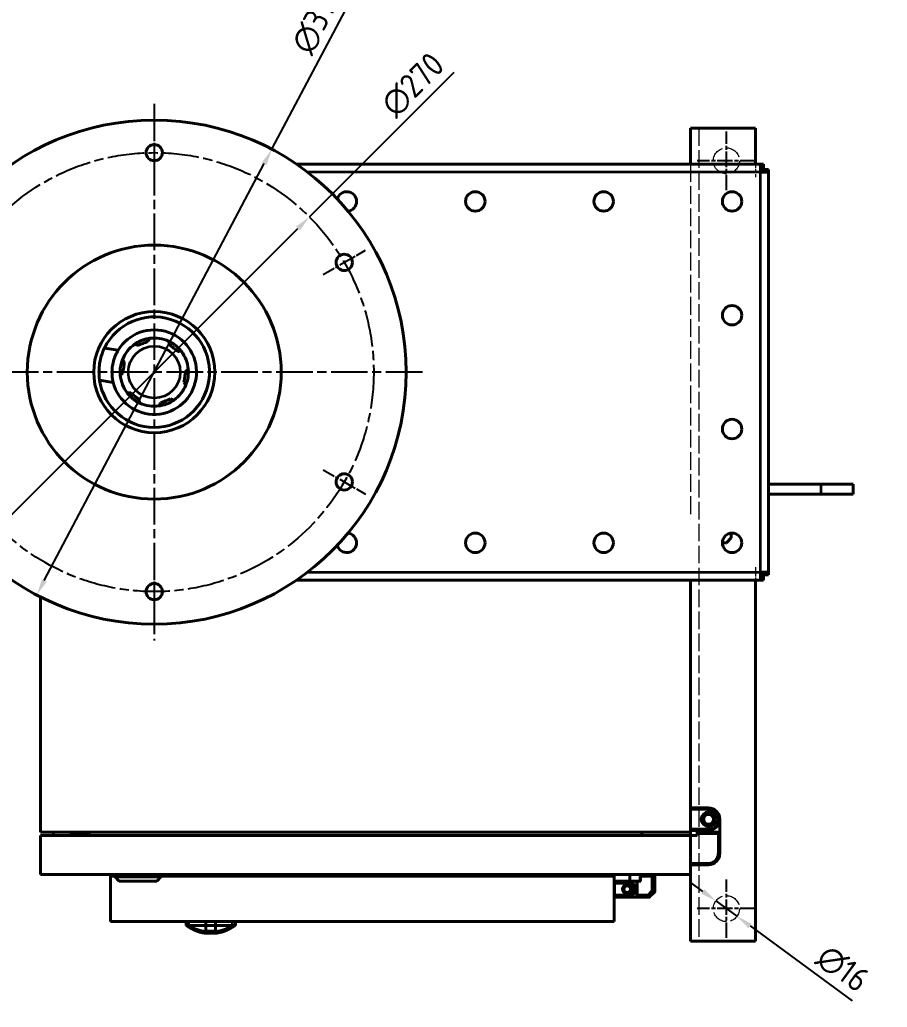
# Model space of a CAD drawing. Header units: millimetres. Extents: x 0 to 4205, y 0 to 2970.
# Drawn here: x 1641 to 2175, y 1956 to 2563 of the extents above; entities that cross this region are included whole.
import ezdxf

# ---------------------------------------------------------------- set-up
doc = ezdxf.new("R2010")
doc.units = ezdxf.units.MM
doc.header["$LTSCALE"] = 5
doc.linetypes.add('CHAIN', pattern=[0.3543, 0.2362, -0.0295, 0.0591, -0.0295])
doc.linetypes.add('DASHED', pattern=[0.2067, 0.1654, -0.0413])
for name, color, linetype, lineweight in [('가려진 것(ISO)', 2, 'DASHED', 18), ('가시적인 것(ISO)', 3, 'Continuous', 40), ('가시적인 좁은 것(ISO)', 3, 'Continuous', 35), ('중심 표식(ISO)', 1, 'Continuous', 25), ('중심선(ISO)', 1, 'Continuous', 25), ('치수(ISO)', 2, 'Continuous', 25)]:
    doc.layers.add(name, color=color, linetype=linetype, lineweight=lineweight)
doc.styles.add('치수 텍스트_PSTEK_POSCO', font='isocp.shx')
doc.dimstyles.new('치수_PSTEK_POSCO', dxfattribs={"dimscale": 5, "dimtxt": 3, "dimasz": 2, "dimexe": 2, "dimexo": 2.5, "dimgap": 1, "dimtad": 1, "dimrnd": 1e-08, "dimdsep": 46, "dimtxsty": '치수 텍스트_PSTEK_POSCO', "dimcen": 0.09, "dimdle": 10, "dimclrd": 7, "dimclre": 7, "dimclrt": 2, "dimadec": 1, "dimazin": 2, "dimtfac": 1, "dimtmove": 0, "dimatfit": 3, "dimfxl": 0, "dimtolj": 1, "dimlwd": -1, "dimlwe": -1, "dimarcsym": 0})

# ---------------------------------------------------------------- blocks, each defined once
blk = doc.blocks.new('*D39')
at = {"layer": 'Defpoints', "color": 0, "transparency": 16777216}
for p in [(1819.66, 2442.1), (1628.74, 2251.18)]:
    blk.add_point(p, dxfattribs=at)
at = {"layer": '치수(ISO)', "color": 7, "transparency": 16777216}
for p, q in [((1819.66, 2442.1), (1908.66, 2531.1)), ((1635.82, 2258.26), (1812.59, 2435.03))]:
    blk.add_line(p, q, dxfattribs=at)
for points in [[(1811.41, 2436.21), (1813.77, 2433.85), (1819.66, 2442.1)], [(1634.64, 2259.43), (1636.99, 2257.08), (1628.74, 2251.18)]]:
    blk.add_solid(points, dxfattribs=at)
at = {"layer": '치수(ISO)', "color": 2, "transparency": 16777216, "insert": (1867.63, 2507.75), "char_height": 15, "attachment_point": 4, "rotation": 45, "style": '치수 텍스트_PSTEK_POSCO'}
blk.add_mtext('\\A1;∅270', dxfattribs=at)
blk = doc.blocks.new('*D40')
at = {"layer": 'Defpoints', "color": 0, "transparency": 16777216}
for p in [(1796.53, 2483.74), (1651.88, 2209.55)]:
    blk.add_point(p, dxfattribs=at)
at = {"layer": '치수(ISO)', "color": 7, "transparency": 16777216}
for p, q in [((1796.53, 2483.74), (1845.28, 2576.14)), ((1656.54, 2218.4), (1791.86, 2474.89))]:
    blk.add_line(p, q, dxfattribs=at)
for points in [[(1790.39, 2475.67), (1793.34, 2474.11), (1796.53, 2483.74)], [(1655.07, 2219.17), (1658.02, 2217.62), (1651.88, 2209.55)]]:
    blk.add_solid(points, dxfattribs=at)
at = {"layer": '치수(ISO)', "color": 2, "transparency": 16777216, "insert": (1814.39, 2544.38), "char_height": 15, "attachment_point": 4, "rotation": 62.18528, "style": '치수 텍스트_PSTEK_POSCO'}
blk.add_mtext('\\A1;∅310', dxfattribs=at)
blk = doc.blocks.new('*D41')
at = {"layer": 'Defpoints', "color": 0, "transparency": 16777216}
for p in [(2069.75, 2021.37), (2082.66, 2011.92)]:
    blk.add_point(p, dxfattribs=at)
at = {"layer": '치수(ISO)', "color": 7, "transparency": 16777216}
for p, q in [((2061.68, 2027.28), (2053.61, 2033.19)), ((2069.75, 2021.37), (2082.66, 2011.92)), ((2090.73, 2006.01), (2153.55, 1960.01))]:
    blk.add_line(p, q, dxfattribs=at)
for points in [[(2062.66, 2028.62), (2060.7, 2025.93), (2069.75, 2021.37)], [(2091.71, 2007.36), (2089.74, 2004.67), (2082.66, 2011.92)]]:
    blk.add_solid(points, dxfattribs=at)
at = {"layer": '치수(ISO)', "color": 2, "transparency": 16777216, "insert": (2134.51, 1989.44), "char_height": 15, "attachment_point": 4, "rotation": 323.79001, "style": '치수 텍스트_PSTEK_POSCO'}
blk.add_mtext('\\A1;∅16', dxfattribs=at)

msp = doc.modelspace()

# ---------------------------------------------------------------- linework, layer by layer
at = {"layer": '가려진 것(ISO)', "ltscale": 13.075485}
msp.add_line((2059.2036, 2496.6441), (2059.2036, 1996.6441), dxfattribs=at)
at = {"layer": '가려진 것(ISO)', "ltscale": 13.183357}
msp.add_line((2054.2036, 2474.6441), (2054.2036, 2256.6441), dxfattribs=at)
at = {"layer": '가려진 것(ISO)', "ltscale": 3.047415}
for p, q in [((2094.2036, 2474.6441), (2094.2036, 2466.6441)), ((2094.2036, 2226.6441), (2094.2036, 2218.6441))]:
    msp.add_line(p, q, dxfattribs=at)
at = {"layer": '가려진 것(ISO)', "ltscale": 12.182277}
for centre in [(2076.2036, 2476.6441), (2076.2036, 2016.6441)]:
    msp.add_circle(centre, 8, dxfattribs=at)
at = {"layer": '가시적인 것(ISO)'}
for p, q in [((2054.2036, 2496.6441), (2094.2036, 2496.6441)), ((2054.2036, 2496.6441), (2054.2036, 2474.6441)), ((2094.2036, 2496.6441), (2094.2036, 2474.6441)), ((1811.6164, 2474.6441), (2097.2036, 2474.6441)), ((2097.2036, 2474.6441), (2098.9329, 2474.6441)), ((2098.9329, 2471.4441), (2098.9329, 2474.6441)), ((2097.2036, 2471.4441), (2098.9329, 2471.4441)), ((2099.0036, 2471.3734), (2099.0036, 2469.6441)), ((2099.0036, 2471.3734), (2102.2036, 2471.3734)), ((2102.2036, 2471.3734), (2102.2036, 2469.6441)), ((2102.2036, 2469.6441), (2102.2036, 2223.6441)), ((1693.585, 2361.4258), (1701.9841, 2360.1458)), ((1698.971, 2340.3741), (1690.5718, 2341.6541)), ((2102.2036, 2277.6441), (2134.2036, 2277.6441)), ((2134.2036, 2277.6441), (2154.2036, 2277.6441)), ((2154.2036, 2271.6441), (2154.2036, 2277.6441)), ((2102.2036, 2271.6441), (2134.2036, 2271.6441)), ((2154.2036, 2271.6441), (2134.2036, 2271.6441)), ((2079.2036, 2247.6233), (2079.2036, 2244.6441)), ((2076.2036, 2241.6441), (2073.7036, 2241.6441)), ((2079.2036, 2244.6441), (2076.2036, 2241.6441)), ((2099.0036, 2223.6441), (2099.0036, 2221.9148)), ((2102.2036, 2223.6441), (2102.2036, 2221.9148)), ((2097.2036, 2218.6441), (1811.6164, 2218.6441)), ((2054.2036, 2218.6441), (2054.2036, 2063.6441)), ((2094.2036, 2218.6441), (2094.2036, 1996.6441)), ((2098.9329, 2221.8441), (2097.2036, 2221.8441)), ((2098.9329, 2218.6441), (2097.2036, 2218.6441)), ((2098.9329, 2221.8441), (2098.9329, 2218.6441)), ((2099.0036, 2221.9148), (2102.2036, 2221.9148)), ((1654.2036, 2208.351), (1654.2036, 2063.6441)), ((2054.2036, 2078.6441), (2065.2036, 2078.6441)), ((2072.2036, 2071.6441), (2072.2036, 2063.6441)), ((2054.2036, 2063.6441), (1654.2036, 2063.6441)), ((1654.2036, 2061.6441), (1654.2036, 2037.6441)), ((2054.2036, 2061.6441), (1654.2036, 2061.6441)), ((1662.3363, 2063.6441), (1662.0745, 2061.6441)), ((1662.2023, 2062.6207), (1662.2022, 2062.922)), ((1675.5555, 2063.064), (1671.0055, 2063.6441)), ((1675.3696, 2061.6441), (1675.3945, 2061.8341)), ((1675.3945, 2061.8341), (1675.5555, 2063.064)), ((1684.2036, 2062.9314), (1678.2022, 2062.9288)), ((1678.2028, 2061.6556), (1678.2022, 2062.9288)), ((1678.2028, 2061.6441), (1678.2028, 2061.6556)), ((1684.2036, 2063.6441), (1684.2036, 2061.6441)), ((2024.2036, 2063.6441), (2024.2036, 2061.6441)), ((2065.2036, 2064.6441), (2054.2036, 2064.6441)), ((2054.2036, 2063.6441), (2054.2036, 2061.6441)), ((2054.2036, 2037.6441), (2054.2036, 2061.6441)), ((2058.2036, 2061.6441), (2054.2036, 2061.6441)), ((2058.2036, 2063.6441), (2058.2036, 2064.6441)), ((2058.2036, 2062.6441), (2058.2036, 2063.6441)), ((2072.2036, 2063.6441), (2058.2036, 2063.6441)), ((2058.2036, 2062.6441), (2058.2036, 2061.6441)), ((2071.2036, 2062.6441), (2072.2036, 2063.6441)), ((2072.2036, 2063.6441), (2072.2036, 2050.6441)), ((2065.2036, 2043.6441), (2054.2036, 2043.6441)), ((1654.2036, 2037.6441), (2054.2036, 2037.6441)), ((1697.2036, 2036.6441), (1697.2036, 2008.6441)), ((1700.2036, 2036.6441), (1697.2036, 2036.6441)), ((1700.2036, 2037.6441), (1700.2036, 2036.1441)), ((1700.2036, 2036.1441), (1728.2036, 2036.1441)), ((1702.7036, 2033.6441), (1700.2036, 2036.1441)), ((1725.7036, 2033.6441), (1728.2036, 2036.1441)), ((1728.2036, 2037.6441), (1728.2036, 2036.1441)), ((2007.2036, 2036.6441), (1728.2036, 2036.6441)), ((1980.2036, 2037.6441), (1980.2036, 2036.6441)), ((2001.7036, 2037.6441), (2001.7036, 2036.6441)), ((2007.2036, 2036.6441), (2007.2036, 2008.6441)), ((2016.7036, 2037.6441), (2016.7036, 2033.6441)), ((2023.2036, 2036.4441), (2023.2036, 2033.8441)), ((2030.6208, 2036.6441), (2023.4036, 2036.6441)), ((2032.0036, 2036.6441), (2030.6208, 2036.6441)), ((2032.2036, 2036.4441), (2032.2036, 2027.227)), ((2054.2036, 2037.6441), (2054.2036, 1996.6441)), ((1725.7036, 2033.6441), (1702.7036, 2033.6441)), ((2007.4036, 2033.6441), (2015.2036, 2033.6441)), ((2021.0036, 2033.6441), (2015.2036, 2033.6441)), ((2016.7036, 2030.8287), (2016.7036, 2030.7678)), ((2021.4036, 2033.6441), (2021.0036, 2033.6441)), ((2021.2036, 2033.4441), (2021.2036, 2025.227)), ((2023.0036, 2033.6441), (2021.4036, 2033.6441)), ((2015.2036, 2023.6441), (2007.4036, 2023.6441)), ((2012.7496, 2027.6441), (2012.8036, 2027.6441)), ((2015.2036, 2023.6441), (2021.0036, 2023.6441)), ((2021.0036, 2023.6441), (2021.4036, 2023.6441)), ((2021.2036, 2023.8441), (2021.2036, 2025.227)), ((2028.6208, 2023.6441), (2021.4036, 2023.6441)), ((2032.145, 2027.0855), (2028.7622, 2023.7027)), ((2007.2036, 2008.6441), (1697.2036, 2008.6441)), ((1743.8161, 2006.375), (1743.8161, 2008.6441)), ((1755.9536, 2006.375), (1755.9536, 2008.6441)), ((1761.9536, 2006.375), (1755.9536, 2006.375)), ((1755.9536, 2002.8034), (1755.9536, 2006.375)), ((1761.9536, 2006.375), (1761.9536, 2008.6441)), ((1761.9536, 2002.8034), (1761.9536, 2006.375)), ((1774.0911, 2006.375), (1774.0911, 2008.6441)), ((1755.9536, 2001.5595), (1755.9536, 2002.8034)), ((1761.9536, 2001.5595), (1761.9536, 2002.8034)), ((2094.2036, 1996.6441), (2054.2036, 1996.6441))]:
    msp.add_line(p, q, dxfattribs=at)
for centre, radius in [((1724.2036, 2346.6441), 155), ((1724.2036, 2481.6441), 5), ((1921.7036, 2451.6441), 6), ((2000.7036, 2451.6441), 6), ((2079.7036, 2451.6441), 6), ((1724.2036, 2346.6441), 78.1), ((1841.117, 2414.1441), 5), ((2079.7036, 2381.6441), 6), ((1724.2036, 2346.6441), 37.25), ((2079.7036, 2311.6441), 6), ((1841.117, 2279.1441), 5), ((1921.7036, 2241.6441), 6), ((2000.7036, 2241.6441), 6), ((2079.7036, 2241.6441), 6), ((1724.2036, 2211.6441), 5), ((2065.2036, 2071.6441), 4.5), ((2065.2036, 2071.6441), 4), ((2065.2036, 2071.6441), 3), ((2015.2036, 2028.6441), 2.65), ((2015.2036, 2028.6441), 2.6), ((2015.2036, 2028.6441), 2.1)]:
    msp.add_circle(centre, radius, dxfattribs=at)
for centre, radius, start, end in [((1842.7036, 2451.6441), 6, 276.9655758, 166.1211858), ((1724.2036, 2346.6441), 34, 188.4395575, 154.2302872), ((1724.2036, 2346.6441), 26, 193.9547873, 148.7150574), ((1724.2036, 2346.6441), 21, 125.1090693, 157.5607753), ((1724.2036, 2346.6441), 21, 65.1090693, 97.5607753), ((1724.2036, 2346.6441), 21, 5.1090693, 37.5607753), ((1724.2036, 2346.6441), 21, 185.1090693, 217.5607753), ((1724.2036, 2346.6441), 21, 305.1090693, 337.5607753), ((1724.2036, 2346.6441), 21, 245.1090693, 277.5607753), ((1842.7036, 2241.6441), 6, 193.8788142, 83.0344242), ((2065.2036, 2071.6441), 7, 270, 90), ((2065.2036, 2050.6441), 7, 270, 0), ((2023.4036, 2036.4441), 0.2, 90, 180), ((2032.0036, 2036.4441), 0.2, 0, 90), ((2007.4036, 2033.4441), 0.2, 90, 180), ((2015.2036, 2028.6441), 5, 270, 90), ((2021.4036, 2033.4441), 0.2, 90, 180), ((2023.0036, 2033.8441), 0.2, 270, 0), ((2007.4036, 2023.8441), 0.2, 180, 270), ((2021.4036, 2023.8441), 0.2, 180, 270), ((2028.6208, 2023.8441), 0.2, 270, 315), ((2032.0036, 2027.227), 0.2, 315, 0), ((1758.9536, 2026.3841), 25.09, 232.8914589, 253.9871624), ((1758.9536, 2026.3841), 25.09, 286.0128375, 307.1085411)]:
    msp.add_arc(centre, radius, start, end, dxfattribs=at)
for points, knots in [([(2097.2036, 2469.6441), (2097.2036, 2471.1496), (2097.2036, 2472.639), (2097.2036, 2473.5709), (2097.2036, 2474.2596), (2097.2036, 2474.4903), (2097.2036, 2474.6441)], [0, 0, 0, 0, 0.57504459, 0.57504459, 0.57504459, 1, 1, 1, 1]), ([(2097.2036, 2469.6441), (2098.7091, 2469.6441), (2100.1985, 2469.6441), (2101.1304, 2469.6441), (2101.4392, 2469.6441), (2101.6888, 2469.6441), (2101.8684, 2469.6441)], [0, 0, 0, 0, 0.575044589, 0.575044589, 0.575044589, 0.76555338, 0.76555338, 0.76555338, 0.76555338]), ([(1712.1258, 2363.8234), (1712.1682, 2363.8538), (1712.2319, 2363.8994), (1712.6659, 2364.1926), (1712.9945, 2364.408), (1713.7639, 2364.8709), (1714.257, 2365.1494), (1715.3628, 2365.7025), (1715.9762, 2365.9756), (1716.5634, 2366.205)], [-1.513023376, -1.513023376, -1.513023376, -1.513023376, -1.323884638, -1.323884638, -1.134745899, -1.134745899, -0.945628794, -0.945628794, -0.756511688, -0.756511688, -0.756511688, -0.756511688]), ([(1714.2347, 2363.1483), (1713.8703, 2363.2721), (1713.5331, 2363.3827), (1712.8864, 2363.5902), (1712.5999, 2363.6788), (1712.2223, 2363.7945), (1712.1644, 2363.8118), (1712.1258, 2363.8234)], [-0.456831981, -0.456831981, -0.456831981, -0.456831981, -0.318683626, -0.318683626, -0.15427722, -0.15427722, 0, 0, 0, 0]), ([(1720.3474, 2365.5358), (1719.3111, 2365.131), (1718.2556, 2364.7188), (1716.3265, 2363.9653), (1715.2711, 2363.5531), (1714.2347, 2363.1483)], [1.699864016, 1.699864016, 1.699864016, 1.699864016, 2.010514071, 2.010514071, 2.321164125, 2.321164125, 2.321164125, 2.321164125]), ([(1716.5634, 2366.205), (1717.1506, 2366.4343), (1717.7868, 2366.6493), (1718.9747, 2366.9921), (1719.526, 2367.1215), (1720.4055, 2367.3027), (1720.793, 2367.367), (1721.3109, 2367.4456), (1721.3887, 2367.4552), (1721.4405, 2367.4615)], [-0.756511688, -0.756511688, -0.756511688, -0.756511688, -0.567394583, -0.567394583, -0.378277478, -0.378277478, -0.189138739, -0.189138739, 0, 0, 0, 0]), ([(1721.4405, 2367.4615), (1721.4199, 2367.4269), (1721.3891, 2367.3749), (1721.1898, 2367.0339), (1721.0392, 2366.7746), (1720.7044, 2366.1837), (1720.5314, 2365.8738), (1720.3474, 2365.5358)], [-0.928418077, -0.928418077, -0.928418077, -0.928418077, -0.772738135, -0.772738135, -0.60683691, -0.60683691, -0.46743248, -0.46743248, -0.46743248, -0.46743248]), ([(1733.0424, 2365.6934), (1733.0899, 2365.6719), (1733.1613, 2365.6396), (1733.6322, 2365.4103), (1733.983, 2365.2335), (1734.7686, 2364.7985), (1735.2564, 2364.5108), (1736.2882, 2363.8297), (1736.8315, 2363.435), (1737.3237, 2363.0412)], [-1.513023376, -1.513023376, -1.513023376, -1.513023376, -1.323884638, -1.323884638, -1.134745899, -1.134745899, -0.945628794, -0.945628794, -0.756511688, -0.756511688, -0.756511688, -0.756511688]), ([(1733.5121, 2363.5296), (1733.4353, 2363.9163), (1733.3608, 2364.2715), (1733.2177, 2364.9316), (1733.1528, 2365.2169), (1733.0654, 2365.5962), (1733.0516, 2365.6546), (1733.0424, 2365.6934)], [-0.456815099, -0.456815099, -0.456815099, -0.456815099, -0.315257795, -0.315257795, -0.153640623, -0.153640623, 0, 0, 0, 0]), ([(1738.6362, 2359.4295), (1737.7675, 2360.1247), (1736.8827, 2360.8326), (1735.2657, 2362.1265), (1734.3809, 2362.8344), (1733.5121, 2363.5296)], [1.699864016, 1.699864016, 1.699864016, 1.699864016, 2.010514071, 2.010514071, 2.321164125, 2.321164125, 2.321164125, 2.321164125]), ([(1737.3237, 2363.0412), (1737.8159, 2362.6473), (1738.3202, 2362.2038), (1739.211, 2361.3465), (1739.5987, 2360.9337), (1740.1954, 2360.2627), (1740.4448, 2359.9592), (1740.7719, 2359.55), (1740.819, 2359.4875), (1740.8505, 2359.4458)], [-0.756511688, -0.756511688, -0.756511688, -0.756511688, -0.567394583, -0.567394583, -0.378277478, -0.378277478, -0.189138739, -0.189138739, 0, 0, 0, 0]), ([(1690.5718, 2341.6541), (1690.5549, 2341.7595), (1690.5296, 2341.9176), (1690.3983, 2342.9721), (1690.3139, 2343.7621), (1690.2087, 2345.5659), (1690.1811, 2346.7025), (1690.2756, 2349.1783), (1690.4013, 2350.5174), (1690.7821, 2353.0156), (1691.0609, 2354.3314), (1691.7082, 2356.7229), (1692.0731, 2357.7997), (1692.7109, 2359.4902), (1693.0267, 2360.2192), (1693.4662, 2361.1868), (1693.5374, 2361.3302), (1693.585, 2361.4258)], [0, 0, 0, 0, 0.37916994, 0.37916994, 0.75833987, 0.75833987, 1.13740582, 1.13740582, 1.51647176, 1.51647176, 1.89553771, 1.89553771, 2.27460365, 2.27460365, 2.65377359, 2.65377359, 3.03294353, 3.03294353, 3.03294353, 3.03294353]), ([(1701.9841, 2360.1458), (1701.9246, 2360.051), (1701.8352, 2359.9089), (1701.2963, 2358.9549), (1700.9134, 2358.2373), (1700.156, 2356.5713), (1699.7294, 2355.5075), (1698.9951, 2353.1308), (1698.6916, 2351.8161), (1698.3091, 2349.3063), (1698.2072, 2347.961), (1698.2002, 2345.4734), (1698.2906, 2344.3309), (1698.5173, 2342.5148), (1698.6691, 2341.7157), (1698.8994, 2340.6445), (1698.9423, 2340.4823), (1698.971, 2340.3741)], [-3.04786349, -3.04786349, -3.04786349, -3.04786349, -2.66671783, -2.66671783, -2.28557217, -2.28557217, -1.90475196, -1.90475196, -1.52393174, -1.52393174, -1.14311153, -1.14311153, -0.76229131, -0.76229131, -0.38114566, -0.38114566, 0, 0, 0, 0]), ([(1740.8505, 2359.4458), (1740.8105, 2359.4462), (1740.7506, 2359.4469), (1740.3613, 2359.449), (1740.0687, 2359.4498), (1739.3933, 2359.4446), (1739.0304, 2359.4394), (1738.6362, 2359.4295)], [-0.928352843, -0.928352843, -0.928352843, -0.928352843, -0.77331511, -0.77331511, -0.610228294, -0.610228294, -0.467383758, -0.467383758, -0.467383758, -0.467383758]), ([(1703.4433, 2349.8079), (1703.5383, 2350.4311), (1703.6702, 2351.0896), (1703.9673, 2352.2897), (1704.1309, 2352.8319), (1704.4137, 2353.6841), (1704.5518, 2354.0519), (1704.7427, 2354.5397), (1704.7732, 2354.6118), (1704.7936, 2354.6599)], [-0.756511688, -0.756511688, -0.756511688, -0.756511688, -0.567394583, -0.567394583, -0.378277478, -0.378277478, -0.189138739, -0.189138739, 0, 0, 0, 0]), ([(1704.7936, 2354.6599), (1704.8065, 2354.637), (1704.8258, 2354.6027), (1704.9516, 2354.3814), (1705.0443, 2354.2189), (1705.3565, 2353.68), (1705.6143, 2353.242), (1705.9148, 2352.7504)], [-0.458858172, -0.458858172, -0.458858172, -0.458858172, -0.333740928, -0.333740928, -0.20761102, -0.20761102, 0, 0, 0, 0]), ([(1705.9148, 2352.7504), (1705.7472, 2351.6505), (1705.5765, 2350.5303), (1705.2645, 2348.4829), (1705.0938, 2347.3628), (1704.9261, 2346.2628)], [1.699864016, 1.699864016, 1.699864016, 1.699864016, 2.010514071, 2.010514071, 2.321164125, 2.321164125, 2.321164125, 2.321164125]), ([(1703.287, 2344.774), (1703.2819, 2344.826), (1703.2742, 2344.9039), (1703.2373, 2345.4265), (1703.215, 2345.8187), (1703.1989, 2346.7165), (1703.2042, 2347.2828), (1703.2782, 2348.5169), (1703.3483, 2349.1848), (1703.4433, 2349.8079)], [-1.513023376, -1.513023376, -1.513023376, -1.513023376, -1.323884638, -1.323884638, -1.134745899, -1.134745899, -0.945628794, -0.945628794, -0.756511688, -0.756511688, -0.756511688, -0.756511688]), ([(1704.9261, 2346.2628), (1704.6061, 2345.9823), (1704.3163, 2345.7222), (1703.8316, 2345.2812), (1703.6376, 2345.1014), (1703.3609, 2344.8437), (1703.3166, 2344.8019), (1703.287, 2344.774)], [-0.456740831, -0.456740831, -0.456740831, -0.456740831, -0.303951837, -0.303951837, -0.154912539, -0.154912539, 0, 0, 0, 0]), ([(1742.4924, 2340.5378), (1742.66, 2341.6377), (1742.8307, 2342.7579), (1743.1428, 2344.8053), (1743.3135, 2345.9255), (1743.4811, 2347.0254)], [1.699864016, 1.699864016, 1.699864016, 1.699864016, 2.010514071, 2.010514071, 2.321164125, 2.321164125, 2.321164125, 2.321164125]), ([(1743.4811, 2347.0254), (1743.7686, 2347.2774), (1744.0316, 2347.5128), (1744.5354, 2347.9697), (1744.7567, 2348.1747), (1745.0468, 2348.4449), (1745.0908, 2348.4865), (1745.1202, 2348.5142)], [-0.456836378, -0.456836378, -0.456836378, -0.456836378, -0.319561365, -0.319561365, -0.15443039, -0.15443039, 0, 0, 0, 0]), ([(1745.1202, 2348.5142), (1745.1253, 2348.4622), (1745.133, 2348.3843), (1745.1699, 2347.8618), (1745.1922, 2347.4696), (1745.2083, 2346.5718), (1745.203, 2346.0055), (1745.1291, 2344.7713), (1745.0589, 2344.1035), (1744.9639, 2343.4803)], [-1.513023376, -1.513023376, -1.513023376, -1.513023376, -1.323884638, -1.323884638, -1.134745899, -1.134745899, -0.945628794, -0.945628794, -0.756511688, -0.756511688, -0.756511688, -0.756511688]), ([(1743.6136, 2338.6284), (1743.5938, 2338.6635), (1743.5641, 2338.7163), (1743.3678, 2339.0607), (1743.2175, 2339.3224), (1742.8727, 2339.9086), (1742.6918, 2340.2116), (1742.4924, 2340.5378)], [-0.928445982, -0.928445982, -0.928445982, -0.928445982, -0.772610682, -0.772610682, -0.605977451, -0.605977451, -0.467453596, -0.467453596, -0.467453596, -0.467453596]), ([(1744.9639, 2343.4803), (1744.8689, 2342.8571), (1744.737, 2342.1987), (1744.44, 2340.9985), (1744.2763, 2340.4564), (1743.9935, 2339.6041), (1743.8554, 2339.2364), (1743.6646, 2338.7485), (1743.634, 2338.6764), (1743.6136, 2338.6284)], [-0.756511688, -0.756511688, -0.756511688, -0.756511688, -0.567394583, -0.567394583, -0.378277478, -0.378277478, -0.189138739, -0.189138739, 0, 0, 0, 0]), ([(1707.5568, 2333.8425), (1707.5967, 2333.842), (1707.6567, 2333.8413), (1708.0459, 2333.8392), (1708.3385, 2333.8385), (1709.0139, 2333.8437), (1709.3768, 2333.8488), (1709.771, 2333.8587)], [-0.928352843, -0.928352843, -0.928352843, -0.928352843, -0.77331511, -0.77331511, -0.610228294, -0.610228294, -0.467383758, -0.467383758, -0.467383758, -0.467383758]), ([(1711.0835, 2330.2471), (1710.5913, 2330.6409), (1710.0871, 2331.0844), (1709.1962, 2331.9417), (1708.8085, 2332.3545), (1708.2119, 2333.0256), (1707.9624, 2333.329), (1707.6354, 2333.7382), (1707.5882, 2333.8008), (1707.5568, 2333.8425)], [-0.756511688, -0.756511688, -0.756511688, -0.756511688, -0.567394583, -0.567394583, -0.378277478, -0.378277478, -0.189138739, -0.189138739, 0, 0, 0, 0]), ([(1709.771, 2333.8587), (1710.6398, 2333.1636), (1711.5245, 2332.4557), (1713.1416, 2331.1618), (1714.0263, 2330.4538), (1714.8951, 2329.7587)], [1.699864016, 1.699864016, 1.699864016, 1.699864016, 2.010514071, 2.010514071, 2.321164125, 2.321164125, 2.321164125, 2.321164125]), ([(1715.3649, 2327.5948), (1715.3173, 2327.6163), (1715.2459, 2327.6486), (1714.775, 2327.8779), (1714.4242, 2328.0548), (1713.6386, 2328.4897), (1713.1508, 2328.7774), (1712.119, 2329.4585), (1711.5757, 2329.8532), (1711.0835, 2330.2471)], [-1.513023376, -1.513023376, -1.513023376, -1.513023376, -1.323884638, -1.323884638, -1.134745899, -1.134745899, -0.945628794, -0.945628794, -0.756511688, -0.756511688, -0.756511688, -0.756511688]), ([(1714.8951, 2329.7587), (1714.9719, 2329.3719), (1715.0465, 2329.0167), (1715.1895, 2328.3566), (1715.2544, 2328.0713), (1715.3418, 2327.692), (1715.3557, 2327.6337), (1715.3649, 2327.5948)], [-0.456815099, -0.456815099, -0.456815099, -0.456815099, -0.315257795, -0.315257795, -0.153640623, -0.153640623, 0, 0, 0, 0]), ([(1726.9667, 2325.8267), (1726.9873, 2325.8614), (1727.0181, 2325.9133), (1727.2174, 2326.2543), (1727.368, 2326.5136), (1727.7028, 2327.1045), (1727.8758, 2327.4144), (1728.0598, 2327.7524)], [-0.928418077, -0.928418077, -0.928418077, -0.928418077, -0.772738134, -0.772738134, -0.60683691, -0.60683691, -0.46743248, -0.46743248, -0.46743248, -0.46743248]), ([(1731.8438, 2327.0833), (1731.2566, 2326.8539), (1730.6205, 2326.639), (1729.4326, 2326.2961), (1728.8812, 2326.1668), (1728.0018, 2325.9856), (1727.6142, 2325.9213), (1727.0963, 2325.8427), (1727.0186, 2325.8331), (1726.9667, 2325.8267)], [-0.756511688, -0.756511688, -0.756511688, -0.756511688, -0.567394583, -0.567394583, -0.378277478, -0.378277478, -0.189138739, -0.189138739, 0, 0, 0, 0]), ([(1728.0598, 2327.7524), (1729.0962, 2328.1572), (1730.1516, 2328.5695), (1732.0807, 2329.3229), (1733.1362, 2329.7352), (1734.1726, 2330.14)], [1.699864016, 1.699864016, 1.699864016, 1.699864016, 2.010514071, 2.010514071, 2.321164125, 2.321164125, 2.321164125, 2.321164125]), ([(1736.2814, 2329.4649), (1736.239, 2329.4345), (1736.1754, 2329.3888), (1735.7413, 2329.0956), (1735.4128, 2328.8802), (1734.6433, 2328.4174), (1734.1502, 2328.1388), (1733.0444, 2327.5857), (1732.431, 2327.3126), (1731.8438, 2327.0833)], [-1.513023376, -1.513023376, -1.513023376, -1.513023376, -1.323884638, -1.323884638, -1.134745899, -1.134745899, -0.945628794, -0.945628794, -0.756511688, -0.756511688, -0.756511688, -0.756511688]), ([(1734.1726, 2330.14), (1734.5369, 2330.0162), (1734.8742, 2329.9056), (1735.5208, 2329.698), (1735.8073, 2329.6094), (1736.1849, 2329.4938), (1736.2428, 2329.4764), (1736.2814, 2329.4649)], [-0.456831981, -0.456831981, -0.456831981, -0.456831981, -0.318683626, -0.318683626, -0.15427722, -0.15427722, 0, 0, 0, 0]), ([(2097.2036, 2223.6441), (2097.2036, 2222.1387), (2097.2036, 2220.6493), (2097.2036, 2219.7173), (2097.2036, 2219.4086), (2097.2036, 2219.1589), (2097.2036, 2218.9794)], [0, 0, 0, 0, 0.575044589, 0.575044589, 0.575044589, 0.76555338, 0.76555338, 0.76555338, 0.76555338]), ([(2097.2036, 2223.6441), (2098.7091, 2223.6441), (2100.1985, 2223.6441), (2101.1304, 2223.6441), (2101.4392, 2223.6441), (2101.6888, 2223.6441), (2101.8684, 2223.6441)], [0, 0, 0, 0, 0.575044589, 0.575044589, 0.575044589, 0.76555338, 0.76555338, 0.76555338, 0.76555338]), ([(2012.5691, 2028.9298), (2012.5611, 2028.8563), (2012.5561, 2028.7812), (2012.5512, 2028.573), (2012.5584, 2028.4377), (2012.575, 2028.3085)], [0, 0, 0, 0, 0.0225601295, 0.0225601295, 0.062516854, 0.062516854, 0.062516854, 0.062516854]), ([(2013.1762, 2030.3506), (2013.1586, 2030.3297), (2013.121, 2030.2848), (2013.0249, 2030.1548), (2012.9657, 2030.0684), (2012.836, 2029.8427), (2012.7635, 2029.6932), (2012.7036, 2029.523)], [0, 0, 0, 0, 0.05351917, 0.05351917, 0.107427384, 0.107427384, 0.170590402, 0.170590402, 0.170590402, 0.170590402]), ([(2013.1418, 2026.9794), (2013.1585, 2026.9586), (2013.1713, 2026.9434), (2013.1827, 2026.93), (2013.1852, 2026.927), (2013.1871, 2026.9247), (2013.1875, 2026.9243), (2013.1877, 2026.9241), (2013.1877, 2026.924), (2013.1877, 2026.924)], [0, 0, 0, 0, 0.0269944178, 0.0269944178, 0.0397526939, 0.0397526939, 0.0445337675, 0.0445337675, 0.0457729442, 0.0457729442, 0.0457729442, 0.0457729442]), ([(1743.8161, 2006.375), (1743.8719, 2006.375), (1743.9555, 2006.375), (1744.3741, 2006.375), (1744.5485, 2006.375), (1744.9672, 2006.375), (1745.2114, 2006.375), (1745.4901, 2006.375)], [-0.794182825, -0.794182825, -0.794182825, -0.794182825, -0.397060479, -0.397060479, -0.1985164, -0.1985164, -0.000001, -0.000001, -0.000001, -0.000001]), ([(1745.4901, 2006.375), (1745.9935, 2006.375), (1746.5939, 2006.375), (1747.9929, 2006.375), (1748.7894, 2006.375), (1750.1249, 2006.375), (1750.5926, 2006.375), (1751.815, 2006.375), (1752.5937, 2006.375), (1753.8195, 2006.375), (1754.2362, 2006.375), (1755.0853, 2006.375), (1755.517, 2006.375), (1755.9536, 2006.375)], [-1.4373876, -1.4373876, -1.4373876, -1.4373876, -1.07799796, -1.07799796, -0.71829101, -0.71829101, -0.53864198, -0.53864198, -0.26919777, -0.26919777, -0.13451784, -0.13451784, -0.000001, -0.000001, -0.000001, -0.000001]), ([(1761.9536, 2006.375), (1762.3903, 2006.375), (1762.8219, 2006.375), (1763.671, 2006.375), (1764.0877, 2006.375), (1765.3135, 2006.375), (1766.0923, 2006.375), (1767.3146, 2006.375), (1767.7823, 2006.375), (1769.1178, 2006.375), (1769.9143, 2006.375), (1771.3134, 2006.375), (1771.9137, 2006.375), (1772.4171, 2006.375)], [-1.43451955, -1.43451955, -1.43451955, -1.43451955, -1.30026929, -1.30026929, -1.16585639, -1.16585639, -0.89694514, -0.89694514, -0.71765182, -0.71765182, -0.35866508, -0.35866508, -0.000001, -0.000001, -0.000001, -0.000001]), ([(1772.4171, 2006.375), (1772.6958, 2006.375), (1772.9401, 2006.375), (1773.3587, 2006.375), (1773.5331, 2006.375), (1773.9517, 2006.375), (1774.0354, 2006.375), (1774.0911, 2006.375)], [-0.79365146, -0.79365146, -0.79365146, -0.79365146, -0.595268882, -0.595268882, -0.396857642, -0.396857642, -0.000001, -0.000001, -0.000001, -0.000001]), ([(1755.9593, 2001.5585), (1754.938, 2001.6579), (1753.959, 2001.81), (1752.7204, 2002.0826), (1752.3657, 2002.172), (1752.0325, 2002.2676)], [0, 0, 0, 0, 0.321773695, 0.321773695, 0.459943574, 0.459943574, 0.459943574, 0.459943574]), ([(1765.8748, 2002.2676), (1765.0473, 2002.0302), (1764.0765, 2001.8297), (1762.6819, 2001.6372), (1762.3181, 2001.5945), (1761.948, 2001.5585)], [0, 0, 0, 0, 0.343124535, 0.343124535, 0.459743791, 0.459743791, 0.459743791, 0.459743791])]:
    msp.add_open_spline(points, degree=3, knots=knots, dxfattribs=at)
for points in [[(2101.8684, 2469.6441), (2102.0893, 2469.6441), (2102.1579, 2469.6441), (2102.2036, 2469.6441)], [(2101.8684, 2223.6441), (2102.0893, 2223.6441), (2102.1579, 2223.6441), (2102.2036, 2223.6441)], [(2097.2036, 2218.9794), (2097.2036, 2218.7584), (2097.2036, 2218.6898), (2097.2036, 2218.6441)], [(1662.2022, 2062.922), (1662.2157, 2062.922), (1662.2293, 2062.9248), (1662.2429, 2062.9305)], [(1678.2022, 2062.9288), (1677.3181, 2062.9284), (1676.4339, 2062.974), (1675.5555, 2063.064)], [(2013.1867, 2030.3629), (2013.182, 2030.3575), (2013.1656, 2030.3384), (2013.1395, 2030.306)], [(2013.0355, 2027.1203), (2013.0932, 2027.0383), (2013.1415, 2026.9791), (2013.1671, 2026.9485)], [(2013.1418, 2026.9794), (2013.1665, 2026.9487), (2013.1821, 2026.9306), (2013.1866, 2026.9253)], [(1755.9539, 2001.5595), (1755.9568, 2001.5587), (1755.9597, 2001.5583), (1755.9626, 2001.5585)], [(1758.9548, 2001.5965), (1757.9457, 2001.5965), (1756.9253, 2001.5811), (1755.9626, 2001.5584)], [(1761.9447, 2001.5584), (1760.9827, 2001.5811), (1759.9631, 2001.5965), (1758.9548, 2001.5965)], [(1761.9447, 2001.5585), (1761.9476, 2001.5583), (1761.9505, 2001.5587), (1761.9534, 2001.5595)], [(1768.9958, 2003.3915), (1768.9053, 2003.3519), (1768.7663, 2003.2917), (1768.584, 2003.216)]]:
    msp.add_open_spline(points, degree=3, dxfattribs=at)
at = {"layer": '가시적인 좁은 것(ISO)'}
for p, q in [((2097.2036, 2469.6441), (1818.5222, 2469.6441)), ((2097.2036, 2223.6441), (2097.2036, 2469.6441)), ((2134.2036, 2277.6441), (2134.2036, 2271.6441)), ((1818.5222, 2223.6441), (2097.2036, 2223.6441)), ((2065.2036, 2077.6441), (2054.2036, 2077.6441)), ((2065.2036, 2078.6441), (2065.2036, 2077.6441)), ((2054.2036, 2065.6441), (2065.2036, 2065.6441)), ((2065.2036, 2065.6441), (2065.2036, 2064.6441)), ((2071.2036, 2062.6441), (2058.2036, 2062.6441)), ((2071.2036, 2062.6441), (2071.2036, 2050.6441)), ((2072.2036, 2050.6441), (2071.2036, 2050.6441)), ((2054.2036, 2044.6441), (2065.2036, 2044.6441)), ((2065.2036, 2043.6441), (2065.2036, 2044.6441)), ((2023.2036, 2036.4441), (2023.4036, 2036.4441)), ((2023.4036, 2036.6441), (2023.4036, 2036.4441)), ((2023.4036, 2036.4441), (2023.4036, 2033.8441)), ((2030.6208, 2036.4441), (2023.4036, 2036.4441)), ((2030.6208, 2036.6441), (2030.6208, 2036.4441)), ((2030.6208, 2027.7998), (2030.6208, 2036.4441)), ((2030.6208, 2036.4441), (2030.7622, 2036.4441)), ((2030.7622, 2027.7998), (2030.7622, 2036.4441)), ((2032.145, 2036.4441), (2030.7622, 2036.4441)), ((2032.145, 2036.4441), (2032.145, 2027.227)), ((2032.145, 2036.4441), (2032.2036, 2036.4441)), ((2007.4036, 2032.0613), (2007.2036, 2032.0613)), ((2007.4036, 2033.6441), (2007.4036, 2033.5855)), ((2007.4036, 2032.2027), (2007.4036, 2033.5855)), ((2007.4036, 2033.5855), (2015.2036, 2033.5855)), ((2007.4036, 2032.2027), (2007.4036, 2032.0613)), ((2015.2036, 2032.2027), (2007.4036, 2032.2027)), ((2007.4036, 2032.0613), (2007.4036, 2025.227)), ((2015.2036, 2032.0613), (2007.4036, 2032.0613)), ((2015.2036, 2033.5855), (2015.2036, 2033.6441)), ((2015.2036, 2032.2027), (2015.2036, 2033.5855)), ((2015.2036, 2032.2027), (2015.2036, 2032.0613)), ((2021.0036, 2033.4441), (2016.6036, 2033.4441)), ((2021.0036, 2033.4441), (2021.0036, 2033.6441)), ((2021.0036, 2023.8441), (2021.0036, 2033.4441)), ((2021.0036, 2033.4441), (2021.2036, 2033.4441)), ((2021.4036, 2033.4441), (2021.2036, 2033.4441)), ((2021.4036, 2033.6441), (2021.4036, 2033.4441)), ((2021.4036, 2033.4441), (2021.4036, 2025.227)), ((2023.0036, 2033.4441), (2021.4036, 2033.4441)), ((2023.0036, 2033.4441), (2023.0036, 2033.6441)), ((2023.2036, 2033.8441), (2023.4036, 2033.8441)), ((2007.2036, 2025.227), (2007.4036, 2025.227)), ((2007.4036, 2025.227), (2015.2036, 2025.227)), ((2007.4036, 2025.227), (2007.4036, 2025.0855)), ((2007.4036, 2023.7027), (2007.4036, 2025.0855)), ((2007.4036, 2025.0855), (2015.2036, 2025.0855)), ((2015.2036, 2023.7027), (2007.4036, 2023.7027)), ((2007.4036, 2023.7027), (2007.4036, 2023.6441)), ((2015.2036, 2025.0855), (2015.2036, 2025.227)), ((2015.2036, 2025.0855), (2015.2036, 2023.7027)), ((2015.2036, 2023.7027), (2015.2036, 2023.6441)), ((2016.6036, 2023.8441), (2021.0036, 2023.8441)), ((2021.2036, 2023.8441), (2021.0036, 2023.8441)), ((2021.0036, 2023.6441), (2021.0036, 2023.8441)), ((2021.2036, 2025.227), (2021.4036, 2025.227)), ((2021.4036, 2025.227), (2028.048, 2025.227)), ((2021.4036, 2025.227), (2021.4036, 2025.0855)), ((2021.4036, 2023.7027), (2021.4036, 2025.0855)), ((2021.4036, 2025.0855), (2028.048, 2025.0855)), ((2021.4036, 2023.7027), (2021.4036, 2023.6441)), ((2028.6208, 2023.7027), (2021.4036, 2023.7027)), ((2028.048, 2025.227), (2030.6208, 2027.7998)), ((2028.048, 2025.0855), (2028.048, 2025.227)), ((2028.048, 2025.227), (2028.148, 2025.127)), ((2028.6208, 2023.7027), (2028.048, 2025.0855)), ((2028.148, 2025.127), (2030.7208, 2027.6998)), ((2028.7208, 2023.7441), (2028.148, 2025.127)), ((2028.6208, 2023.7027), (2028.6208, 2023.6441)), ((2032.1036, 2027.127), (2028.7208, 2023.7441)), ((2028.7622, 2023.7027), (2028.7208, 2023.7441)), ((2030.6208, 2027.7998), (2030.7622, 2027.7998)), ((2030.7208, 2027.6998), (2030.6208, 2027.7998)), ((2032.1036, 2027.127), (2030.7208, 2027.6998)), ((2032.145, 2027.227), (2030.7622, 2027.7998)), ((2032.1036, 2027.127), (2032.145, 2027.0855)), ((2032.2036, 2027.227), (2032.145, 2027.227)), ((1745.4901, 2006.375), (1745.4901, 2008.6441)), ((1772.4171, 2006.375), (1772.4171, 2008.6441)), ((1761.9536, 2002.8034), (1755.9536, 2002.8034))]:
    msp.add_line(p, q, dxfattribs=at)
for centre, radius in [((1724.2036, 2346.6441), 16), ((2015.2036, 2028.6441), 2.85)]:
    msp.add_circle(centre, radius, dxfattribs=at)
for centre, radius, end in [((2065.2036, 2050.6441), 6, 0), ((2015.2036, 2028.6441), 4.9414, 90), ((2015.2036, 2028.6441), 3.5586, 90), ((2015.2036, 2028.6441), 3.4172, 90), ((2023.0036, 2033.8441), 0.4, 0)]:
    msp.add_arc(centre, radius, 270, end, dxfattribs=at)
for centre, major_axis, ratio, start_param, end_param in [((2030.6208, 2036.4441), (0, 0.2), 0.70710678, 4.71238898, 6.28318531), ((2032.0036, 2036.4441), (0, 0.2), 0.70710678, 4.71238898, 6.28318531), ((2007.4036, 2033.4441), (-0.2, 0), 0.70710678, 4.71238898, 6.28318531), ((2007.4036, 2032.0613), (-0.2, 0), 0.70710678, 4.71238898, 6.28318531), ((2007.4036, 2025.227), (-0.2, 0), 0.70710678, 0, 1.57079633), ((2007.4036, 2023.8441), (-0.2, 0), 0.70710678, 0, 1.57079633), ((2021.4036, 2025.227), (-0.2, 0), 0.70710678, 0, 1.57079633), ((2021.4036, 2023.8441), (-0.2, 0), 0.70710678, 0, 1.57079633), ((2028.048, 2025.227), (0.1848, 0.0765), 0.67859834, 4.43837478, 4.98640318), ((2028.6208, 2023.8441), (0.1848, 0.0765), 0.67859834, 4.43837478, 4.98640318), ((2030.6208, 2027.7998), (0.0765, 0.1848), 0.67859834, 4.43837478, 4.98640318), ((2032.0036, 2027.227), (0.0765, 0.1848), 0.67859834, 4.43837478, 4.98640318), ((1758.9536, 2026.603), (-25.09, 0), 0.95542491, 1.0043829, 1.45094002), ((1758.9536, 2026.603), (-25.09, 0), 0.95542491, 1.69065264, 2.13720975), ((1758.9548, 2001.8965), (0, -0.3), 0.00012283, 0, 0.09109105)]:
    msp.add_ellipse(centre, major_axis=major_axis, ratio=ratio, start_param=start_param, end_param=end_param, dxfattribs=at)
for points, knots in [([(2065.2036, 2065.6441), (2065.5478, 2065.6441), (2065.8892, 2065.6735), (2066.2277, 2065.7322), (2066.2503, 2065.7361), (2066.2715, 2065.7399), (2066.2954, 2065.7443), (2066.6299, 2065.8062), (2066.9568, 2065.8958), (2067.2759, 2066.0133), (2067.3215, 2066.0301), (2067.3651, 2066.0467), (2067.4122, 2066.0654), (2067.6947, 2066.1772), (2067.9669, 2066.3096), (2068.2286, 2066.4624), (2068.3159, 2066.5134), (2068.4003, 2066.5655), (2068.4869, 2066.6221), (2068.8333, 2066.8486), (2069.1536, 2067.1088), (2069.4463, 2067.4015), (2069.7023, 2067.6575), (2069.9332, 2067.9344), (2070.139, 2068.232), (2070.1684, 2068.2745), (2070.1979, 2068.3185), (2070.2256, 2068.3609), (2070.4196, 2068.6576), (2070.586, 2068.9689), (2070.7246, 2069.2949), (2070.7444, 2069.3415), (2070.7645, 2069.3904), (2070.7823, 2069.4356), (2070.9166, 2069.7745), (2071.019, 2070.1228), (2071.0897, 2070.4807), (2071.0944, 2070.5045), (2071.0993, 2070.5298), (2071.1034, 2070.5523), (2071.1702, 2070.9129), (2071.2036, 2071.2775), (2071.2036, 2071.6441), (2071.2036, 2071.9878), (2071.1743, 2072.3292), (2071.1156, 2072.6681), (2071.1117, 2072.6907), (2071.1079, 2072.712), (2071.1034, 2072.7359), (2071.0416, 2073.0704), (2070.9519, 2073.3973), (2070.8344, 2073.7164), (2070.8176, 2073.762), (2070.801, 2073.8056), (2070.7823, 2073.8527), (2070.6705, 2074.1352), (2070.5382, 2074.4074), (2070.3853, 2074.6691), (2070.3343, 2074.7564), (2070.2822, 2074.8408), (2070.2256, 2074.9274), (2069.9992, 2075.2738), (2069.7389, 2075.5941), (2069.4463, 2075.8868), (2069.1902, 2076.1428), (2068.9134, 2076.3737), (2068.6157, 2076.5795), (2068.5732, 2076.6089), (2068.5293, 2076.6384), (2068.4869, 2076.6661), (2068.1902, 2076.8601), (2067.8788, 2077.0265), (2067.5528, 2077.1651), (2067.5062, 2077.1849), (2067.4574, 2077.205), (2067.4122, 2077.2229), (2067.0733, 2077.3571), (2066.7249, 2077.4595), (2066.3671, 2077.5302), (2066.3432, 2077.535), (2066.3179, 2077.5398), (2066.2954, 2077.544), (2065.9351, 2077.6107), (2065.5711, 2077.6441), (2065.2036, 2077.6441)], [0, 0, 0, 0, 0.05859375, 0.05859375, 0.05859375, 0.0625, 0.0625, 0.0625, 0.1171875, 0.1171875, 0.1171875, 0.125, 0.125, 0.125, 0.171875, 0.171875, 0.171875, 0.1875, 0.1875, 0.1875, 0.25, 0.25, 0.25, 0.3046875, 0.3046875, 0.3046875, 0.3125, 0.3125, 0.3125, 0.3671875, 0.3671875, 0.3671875, 0.375, 0.375, 0.375, 0.43359375, 0.43359375, 0.43359375, 0.4375, 0.4375, 0.4375, 0.5, 0.5, 0.5, 0.55859375, 0.55859375, 0.55859375, 0.5625, 0.5625, 0.5625, 0.6171875, 0.6171875, 0.6171875, 0.625, 0.625, 0.625, 0.671875, 0.671875, 0.671875, 0.6875, 0.6875, 0.6875, 0.75, 0.75, 0.75, 0.8046875, 0.8046875, 0.8046875, 0.8125, 0.8125, 0.8125, 0.8671875, 0.8671875, 0.8671875, 0.875, 0.875, 0.875, 0.93359375, 0.93359375, 0.93359375, 0.9375, 0.9375, 0.9375, 1, 1, 1, 1]), ([(1752.0325, 2002.2676), (1752.4053, 2002.1606), (1752.8006, 2002.0628), (1753.2098, 2001.9755), (1753.2782, 2001.9609), (1753.347, 2001.9466), (1753.4162, 2001.9325), (1753.7613, 2001.8626), (1754.1179, 2001.7993), (1754.4969, 2001.7412), (1754.6466, 2001.7182), (1754.7998, 2001.6961), (1754.9564, 2001.675), (1755.2754, 2001.6321), (1755.6083, 2001.5932), (1755.9536, 2001.5596)], [0.000000002, 0.000000002, 0.000000002, 0.000000002, 0.333333333, 0.333333333, 0.333333333, 0.389038849, 0.389038849, 0.389038849, 0.666666667, 0.666666667, 0.666666667, 0.776400558, 0.776400558, 0.776400558, 0.999989144, 0.999989144, 0.999989144, 0.999989144]), ([(1755.9537, 2001.5596), (1756.3071, 2001.568), (1756.6791, 2001.5757), (1757.0723, 2001.582), (1757.1659, 2001.5835), (1757.2607, 2001.5849), (1757.3568, 2001.5862), (1757.8564, 2001.5931), (1758.3896, 2001.5978), (1758.9548, 2001.5978)], [0, 0, 0, 0, 0.40386338, 0.40386338, 0.40386338, 0.5, 0.5, 0.5, 1, 1, 1, 1]), ([(1758.9548, 2001.5978), (1759.4305, 2001.5977), (1759.9178, 2001.5944), (1760.418, 2001.5881), (1760.4591, 2001.5875), (1760.5004, 2001.587), (1760.5416, 2001.5864), (1761.0026, 2001.5801), (1761.4744, 2001.571), (1761.9536, 2001.5596)], [0.000000008, 0.000000008, 0.000000008, 0.000000008, 0.5, 0.5, 0.5, 0.541100474, 0.541100474, 0.541100474, 0.999998195, 0.999998195, 0.999998195, 0.999998195]), ([(1761.9536, 2001.5596), (1762.2356, 2001.5871), (1762.5172, 2001.6188), (1762.7979, 2001.6549), (1762.9602, 2001.6758), (1763.1222, 2001.6982), (1763.2836, 2001.7221), (1763.6433, 2001.7753), (1764.0002, 2001.8359), (1764.3552, 2001.9055), (1764.4349, 2001.9211), (1764.5145, 2001.9371), (1764.594, 2001.9537), (1765.0276, 2002.0439), (1765.4584, 2002.1481), (1765.8748, 2002.2676)], [0.000007929, 0.000007929, 0.000007929, 0.000007929, 0.211194987, 0.211194987, 0.211194987, 0.333333333, 0.333333333, 0.333333333, 0.605566963, 0.605566963, 0.605566963, 0.666666667, 0.666666667, 0.666666667, 0.999999987, 0.999999987, 0.999999987, 0.999999987])]:
    msp.add_open_spline(points, degree=3, knots=knots, dxfattribs=at)
at = {"layer": '중심 표식(ISO)', "linetype": 'CHAIN', "ltscale": 19.051651}
for p, q in [((1724.2036, 2511.6441), (1724.2036, 2181.6441)), ((1889.2036, 2346.6441), (1559.2036, 2346.6441))]:
    msp.add_line(p, q, dxfattribs=at)
at = {"layer": '중심 표식(ISO)', "linetype": 'CHAIN', "ltscale": 6.667144}
for p, q in [((1724.2036, 2496.6441), (1724.2036, 2466.6441)), ((1828.1267, 2406.6441), (1854.1074, 2421.6441)), ((1828.1267, 2286.6441), (1854.1074, 2271.6441)), ((1724.2036, 2226.6441), (1724.2036, 2196.6441))]:
    msp.add_line(p, q, dxfattribs=at)
at = {"layer": '중심 표식(ISO)', "linetype": 'CHAIN', "ltscale": 8.000593}
for p, q in [((2076.2036, 2458.6441), (2076.2036, 2494.6441)), ((2094.2036, 2476.6441), (2058.2036, 2476.6441)), ((2076.2036, 1998.6441), (2076.2036, 2034.6441)), ((2094.2036, 2016.6441), (2058.2036, 2016.6441))]:
    msp.add_line(p, q, dxfattribs=at)
at = {"layer": '중심선(ISO)', "linetype": 'CHAIN', "ltscale": 19.051651}
msp.add_circle((1724.2036, 2346.6441), 135, dxfattribs=at)

# ---------------------------------------------------------------- dimensions: what is measured, and where the dimension line sits
at = {"layer": '치수(ISO)', "color": 7}
for p1, p2, picture, middle in [((1651.8785, 2209.5527), (1796.5288, 2483.7356), '*D40', (1834.1959, 2555.1331)), ((1628.7442, 2251.1847), (1819.663, 2442.1035), '*D39', (1890.7966, 2513.2371)), ((2069.7488, 2021.3701), (2082.6585, 2011.9181), '*D41', (2138.3225, 1971.1634))]:
    dim = msp.add_diameter_dim_2p(p1=p1, p2=p2, dimstyle='치수_PSTEK_POSCO', override={"dimdec": 2, "dimlfac": 1, "dimtp": 0, "dimtm": 0, "dimtdec": 2, "dimatfit": 2}, dxfattribs=at)
    dim.commit()
    dim.dimension.update_dxf_attribs({"geometry": picture, "text_midpoint": middle, "dimtype": 163})

doc.saveas('drawing.dxf')
